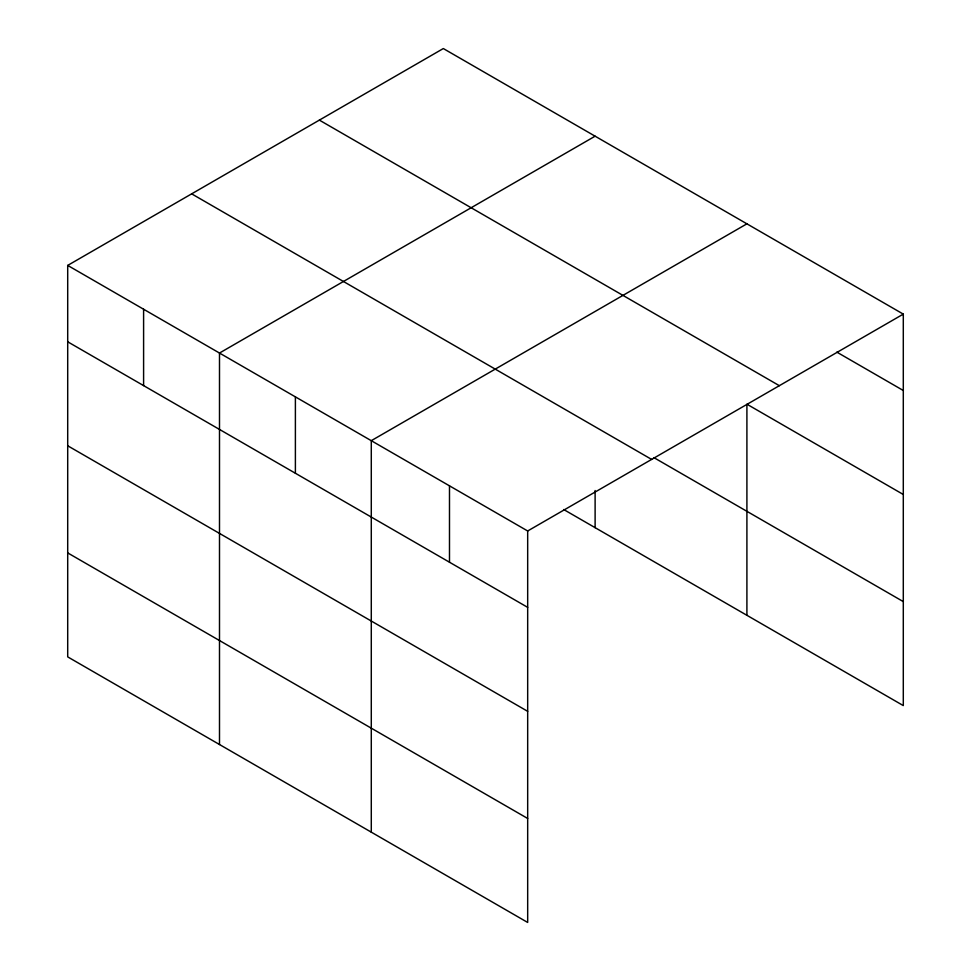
<?xml version="1.0" encoding="UTF-8"?>
<svg xmlns="http://www.w3.org/2000/svg" width="971" height="971" viewBox="0 0 971 971"><rect width="100%" height="100%" fill="white"/><g stroke="black" fill="none" stroke-linecap="round" stroke-linejoin="round"><path stroke-width="1.46" d="M67.703 265.411L527.678 530.979L527.678 922.45L67.703 656.882L67.703 265.411L443.322 48.55L903.297 314.119L903.297 705.589L563.702 509.532M595.114 136.183L219.495 353.043L219.495 744.526M746.905 223.828L371.286 440.676L371.286 832.159M527.678 530.979L903.297 314.119M836.832 352.121L903.297 390.5M319.362 120.113L779.337 385.681M903.297 494.482L746.905 404.191L746.905 615.298M653.993 457.681L903.297 601.607M191.663 193.848L651.638 459.417M67.703 341.792L527.678 607.361M67.703 445.774L527.678 711.33M67.703 552.9L527.678 818.468M595.114 490.525L595.114 527.666M449.488 485.828L449.488 562.209M295.39 396.86L295.39 473.241M143.599 309.227L143.599 385.608"/></g></svg>
